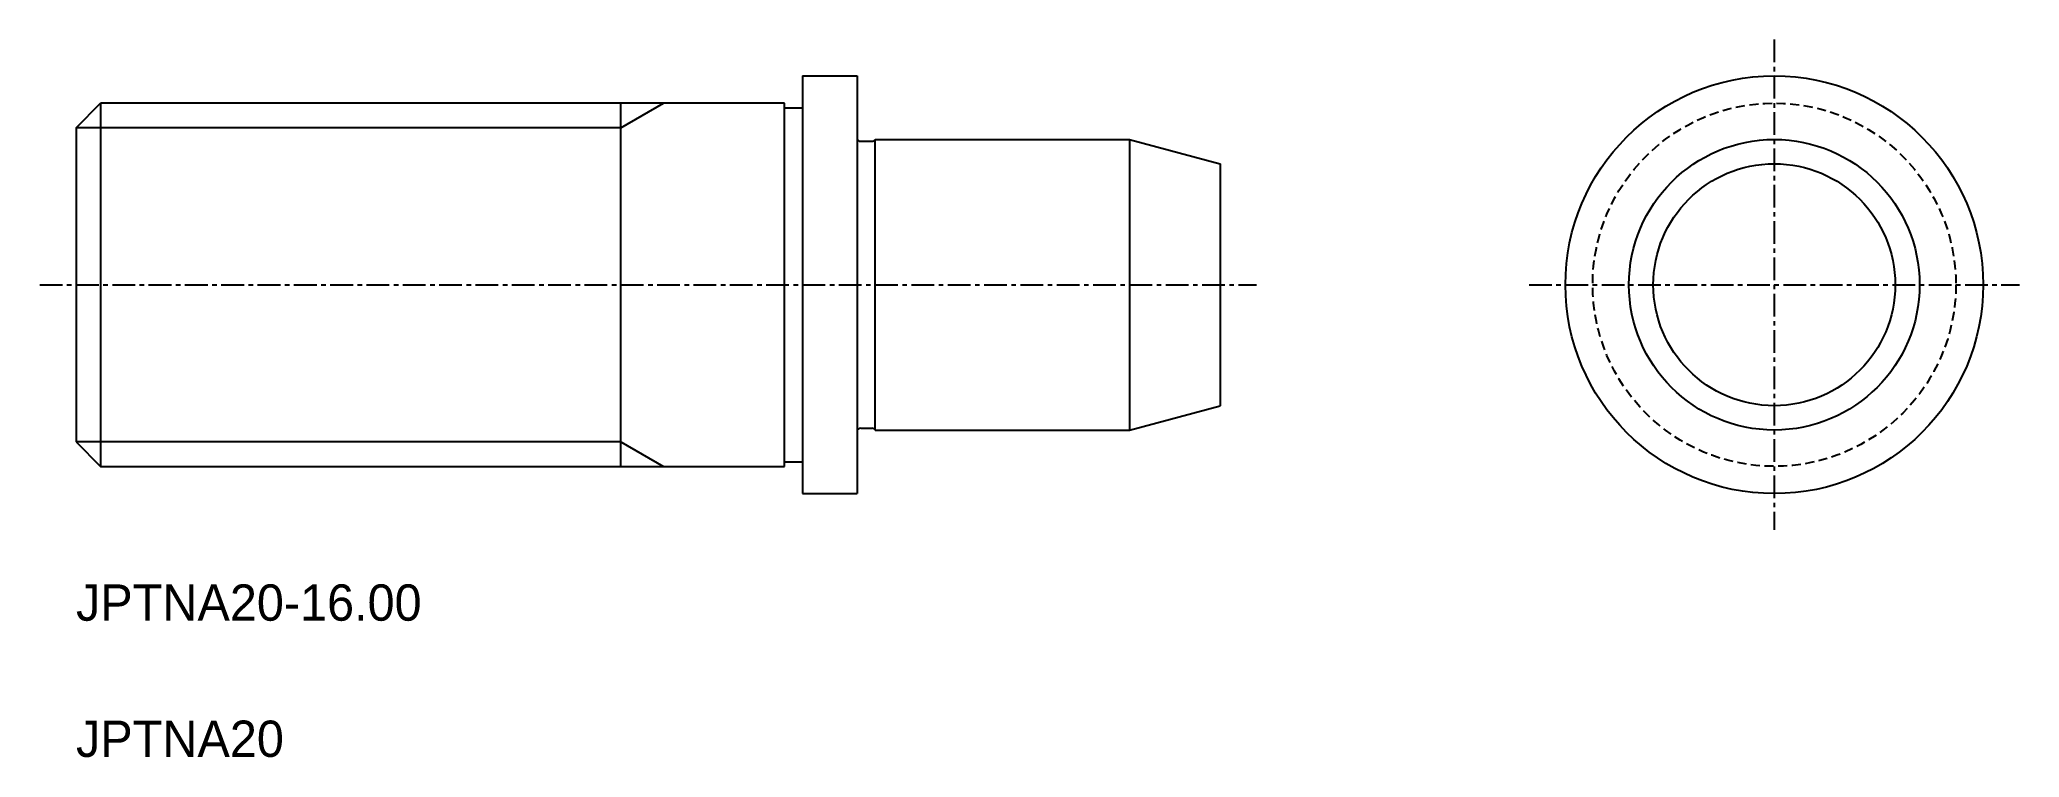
# Model space of a CAD drawing. Extents: x -1467 to -1358, y -707 to -667.
import ezdxf

# ---------------------------------------------------------------- set-up
doc = ezdxf.new("R2010")
doc.units = 0
doc.linetypes.add('CENTER', pattern=[2, 1.25, -0.25, 0.25, -0.25])
doc.linetypes.add('DASHED', pattern=[0.75, 0.5, -0.25])
doc.layers.get('0').update_dxf_attribs({"linetype": 'CONTINUOUS'})
doc.layers.add('CENTER', color=1, linetype='CENTER')

msp = doc.modelspace()

# ---------------------------------------------------------------- linework, layer by layer
at = {"color": 7, "linetype": 'CONTINUOUS'}
for p, q in [((-1425.43, -669.12), (-1425.43, -692.12)), ((-1425.43, -669.12), (-1422.43, -669.12)), ((-1422.43, -669.12), (-1422.43, -692.12)), ((-1465.43, -671.97), (-1464.08, -670.62)), ((-1464.08, -670.62), (-1464.08, -690.62)), ((-1426.43, -670.62), (-1464.08, -670.62)), ((-1435.43, -690.62), (-1435.43, -670.62)), ((-1426.43, -690.62), (-1426.43, -670.62)), ((-1465.43, -671.97), (-1465.43, -689.27)), ((-1422.23, -672.72), (-1421.61, -672.72)), ((-1421.43, -672.62), (-1407.43, -672.62)), ((-1421.43, -688.62), (-1421.43, -672.62)), ((-1407.43, -672.62), (-1407.43, -688.62)), ((-1407.43, -672.62), (-1402.43, -673.96)), ((-1402.43, -673.96), (-1402.43, -687.28)), ((-1407.43, -688.62), (-1402.43, -687.28)), ((-1422.23, -688.52), (-1421.61, -688.52)), ((-1421.43, -688.62), (-1407.43, -688.62)), ((-1465.43, -689.27), (-1464.08, -690.62)), ((-1464.08, -690.62), (-1426.43, -690.62)), ((-1425.43, -692.12), (-1422.43, -692.12))]:
    msp.add_line(p, q, dxfattribs=at)
at = {"color": 3}
for p, q in [((-1435.43, -671.97), (-1433.09, -670.62)), ((-1435.43, -671.97), (-1465.43, -671.97)), ((-1435.43, -689.27), (-1465.43, -689.27)), ((-1435.43, -689.27), (-1433.09, -690.62))]:
    msp.add_line(p, q, dxfattribs=at)
for p, q in [((-1426.43, -670.87), (-1425.43, -670.87)), ((-1426.43, -690.37), (-1425.43, -690.37))]:
    msp.add_line(p, q)
at = {"color": 7, "linetype": 'CONTINUOUS'}
for radius in [11.5, 8, 6.66]:
    msp.add_circle((-1371.93, -680.62), radius, dxfattribs=at)
at = {"color": 3, "linetype": 'DASHED'}
msp.add_circle((-1371.93, -680.62), 10, dxfattribs=at)
at = {"color": 7, "linetype": 'CONTINUOUS'}
for centre, start, end in [((-1422.23, -672.52), 180, 270), ((-1421.61, -672.52), 270, 330), ((-1422.23, -688.72), 90, 180), ((-1421.61, -688.72), 30, 90)]:
    msp.add_arc(centre, 0.2, start, end, dxfattribs=at)
at = {"layer": 'CENTER', "color": 1, "linetype": 'CENTER'}
for p, q in [((-1371.93, -667.12), (-1371.93, -694.12)), ((-1467.43, -680.62), (-1400.43, -680.62)), ((-1385.43, -680.62), (-1358.43, -680.62))]:
    msp.add_line(p, q, dxfattribs=at)

# ---------------------------------------------------------------- texts
at = {"color": 7, "linetype": 'CONTINUOUS'}
for s, p in [('JPTNA20-16.00', (-1465.43, -699.12)), ('JPTNA20', (-1465.43, -706.62))]:
    msp.add_text(s, height=2, dxfattribs=at).set_placement(p)

doc.saveas('drawing.dxf')
